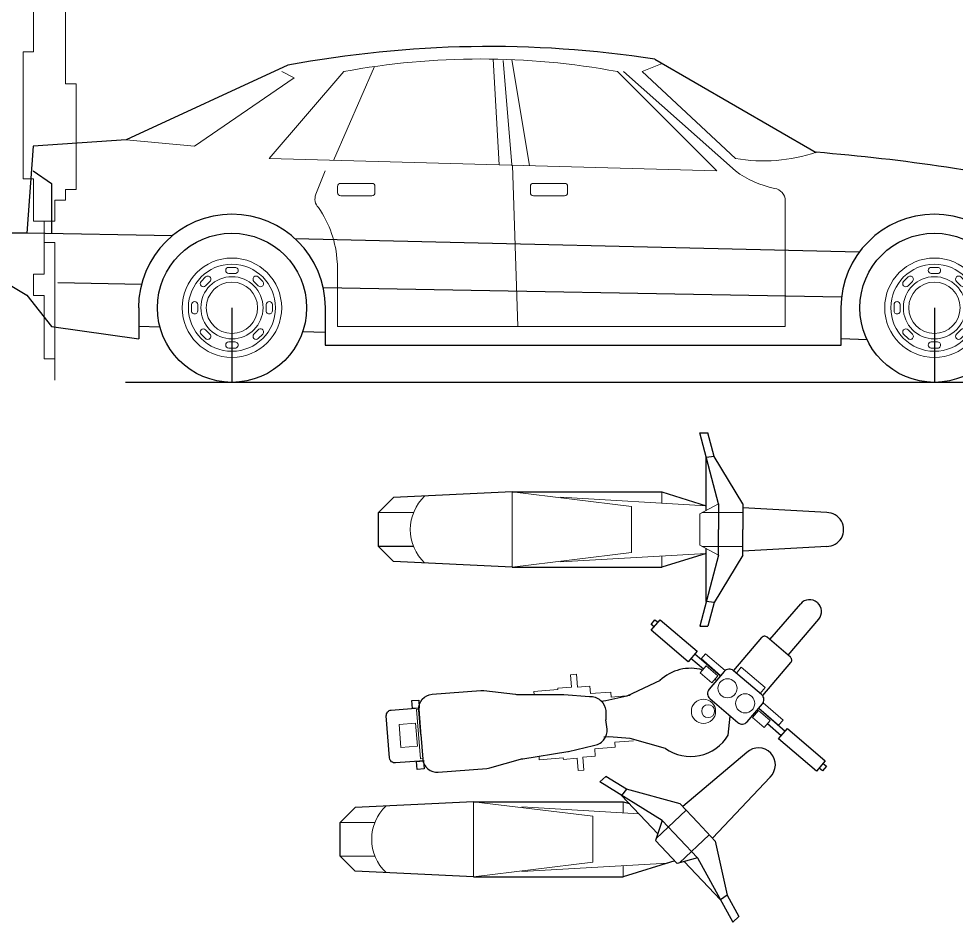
# Model space of a CAD drawing. Header units: millimetres. Extents: x -37049 to 129367, y 25385 to 90033.
# Drawn here: x 18991 to 22821, y 40762 to 44454 of the extents above; entities that cross this region are included whole.
import ezdxf

# ---------------------------------------------------------------- set-up
doc = ezdxf.new("R2010")
doc.units = ezdxf.units.MM
doc.header["$MEASUREMENT"] = 0
for name, color, linetype, lineweight in [('NCAY', 3, 'Continuous', 13), ('NTHAY2', 51, 'Continuous', 25), ('NXE', 32, 'Continuous', 30)]:
    doc.layers.add(name, color=color, linetype=linetype, lineweight=lineweight)

# ---------------------------------------------------------------- blocks, each defined once
blk = doc.blocks.new('A$C45F11753')
at = {"layer": 'NCAY', "color": 4}
blk.add_lwpolyline([(2269.9, 1557), (2269.9, 1211), (2313.4, 1211), (2313.4, 778.5), (2269.9, 778.5), (2269.9, 735.5), (2226.4, 735.5), (2226.4, 649), (2183.4, 649), (2183.4, 432.5), (2139.9, 432.5), (2139.9, 346), (2183.4, 346), (2183.4, 86.5), (2226.4, 86.5), (2226.4, 0), (2226.4, 562.5), (2183.4, 562.5), (2183.4, 649), (2139.9, 649), (2139.9, 822), (2096.9, 822), (2096.9, 1341), (2139.9, 1341), (2139.9, 1903)], dxfattribs=at)
blk = doc.blocks.new('A$C034D6D5F')
at = {"layer": 'DEFPOINTS', "color": 254}
for p, q in [((965.2, 304.8), (965.2, 0)), ((3835.4, 304.8), (3835.4, 0))]:
    blk.add_line(p, q, dxfattribs=at)
at = {"layer": 'NXE', "lineweight": 20}
for p, q in [((2032, 1320.8), (2057.4, 888.3)), ((2108.2, 889), (2073.9, 1314.7)), ((2108.6, 1318.6), (2180.9, 884.9)), ((2641.6, 1270), (2723.6, 1302.8)), ((1422.4, 1270), (1117.6, 914.4)), ((1219.2, 1244.6), (1168.4, 1270)), ((1547.2, 1290.4), (1379.5, 907.1)), ((2946.4, 863.6), (2540, 1270)), ((3022.6, 863.6), (2565.4, 1270)), ((2641.6, 1270), (3022.6, 914.4)), ((812.8, 965.2), (1219.2, 1244.6)), ((533.4, 990.6), (812.8, 965.2)), ((2946.4, 863.6), (1117.6, 914.4)), ((2110.9, 886.8), (2133.6, 228.6)), ((1308.1, 768.3), (1346.2, 863.6)), ((1409.7, 812.8), (1536.7, 812.8)), ((2197.1, 812.8), (2324.1, 812.8)), ((1397, 774.7), (1397, 800.1)), ((1549.4, 800.1), (1549.4, 774.7)), ((2184.4, 774.7), (2184.4, 800.1)), ((2336.8, 800.1), (2336.8, 774.7)), ((1536.7, 762), (1409.7, 762)), ((2324.1, 762), (2197.1, 762)), ((3225.8, 228.6), (3225.8, 741.9)), ((4445, 736.6), (4445, 355.6)), ((952.5, 469.9), (977.9, 469.9)), ((1397, 228.6), (1397, 477.7)), ((3822.7, 469.9), (3848.1, 469.9)), ((839.5, 412.6), (857.4, 430.5)), ((952.5, 444.5), (977.9, 444.5)), ((1073, 430.5), (1090.9, 412.6)), ((3709.7, 412.6), (3727.6, 430.5)), ((3822.7, 444.5), (3848.1, 444.5)), ((3943.2, 430.5), (3961.1, 412.6)), ((857.4, 394.6), (875.4, 412.6)), ((1055, 412.6), (1073, 394.6)), ((3727.6, 394.6), (3745.6, 412.6)), ((3925.2, 412.6), (3943.2, 394.6)), ((800.1, 292.1), (800.1, 317.5)), ((825.5, 292.1), (825.5, 317.5)), ((1104.9, 317.5), (1104.9, 292.1)), ((1130.3, 317.5), (1130.3, 292.1)), ((3670.3, 292.1), (3670.3, 317.5)), ((3695.7, 292.1), (3695.7, 317.5)), ((3975.1, 317.5), (3975.1, 292.1)), ((4000.5, 317.5), (4000.5, 292.1)), ((857.4, 179.1), (839.5, 197)), ((875.4, 197), (857.4, 215)), ((1073, 215), (1055, 197)), ((1090.9, 197), (1073, 179.1)), ((2133.6, 228.6), (1397, 228.6)), ((2133.6, 228.6), (3225.8, 228.6)), ((3727.6, 179.1), (3709.7, 197)), ((3745.6, 197), (3727.6, 215)), ((3943.2, 215), (3925.2, 197)), ((3961.1, 197), (3943.2, 179.1)), ((977.9, 165.1), (952.5, 165.1)), ((3848.1, 165.1), (3822.7, 165.1)), ((977.9, 139.7), (952.5, 139.7)), ((3848.1, 139.7), (3822.7, 139.7))]:
    blk.add_line(p, q, dxfattribs=at)
at = {"layer": 'NXE'}
for p, q in [((2692.4, 1320.8), (3352.8, 939.8)), ((1193.8, 1295.4), (533.4, 990.6)), ((152.4, 965.2), (127, 609.6)), ((533.4, 990.6), (152.4, 965.2)), ((152.4, 863.6), (228.6, 812.8)), ((228.6, 812.8), (228.6, 609.6)), ((4555.8, 702), (4622.8, 609.6)), ((127, 609.6), (50.8, 609.6)), ((721.8, 599), (127, 609.6)), ((3528.3, 531.8), (1222.4, 587)), ((4622.8, 609.6), (4622.8, 435.2)), ((0, 558.8), (0, 460.6)), ((4521.2, 508), (4153, 516.8)), ((24.7, 417), (127, 355.6)), ((595.4, 400.1), (254, 406.4)), ((3455.9, 347.5), (1338.2, 386.4)), ((4598.1, 391.6), (4495.8, 330.2)), ((127, 355.6), (228.6, 228.6)), ((4394.2, 330.2), (4216.2, 333.5)), ((4495.8, 330.2), (4419.6, 177.8)), ((584.2, 304.8), (584.2, 177.8)), ((1346.2, 304.8), (1346.2, 152.4)), ((3454.4, 152.4), (3454.4, 304.8)), ((4216.4, 304.8), (4216.4, 152.4)), ((228.6, 228.6), (584.2, 177.8)), ((670.8, 225.7), (584.2, 228.6)), ((1346.2, 203.2), (1253.6, 206.3)), ((3560.4, 173.4), (3454.4, 177.8)), ((4216.4, 177.8), (4103, 158.9)), ((4419.6, 177.8), (4216.4, 152.4)), ((1346.2, 152.4), (3454.4, 152.4))]:
    blk.add_line(p, q, dxfattribs=at)
for centre in [(965.2, 304.8), (3835.4, 304.8)]:
    blk.add_circle(centre, 304.8, dxfattribs=at)
at = {"layer": 'NXE', "lineweight": 20}
for centre, radius in [((965.2, 304.8), 203.2), ((3835.4, 304.8), 203.2), ((965.2, 304.8), 177.8), ((3835.4, 304.8), 177.8), ((965.2, 304.8), 127), ((3835.4, 304.8), 127), ((965.2, 304.8), 104.7), ((3835.4, 304.8), 104.7)]:
    blk.add_circle(centre, radius, dxfattribs=at)
at = {"layer": 'NXE'}
for centre, radius, start, end in [((2017.7, -3092.7), 4464.8, 81.3083, 100.6338), ((2703.4, -7088.4), 8054.5, 77.75388, 85.37522), ((4340.3, 486.5), 304.8, 45, 76.4284), ((965.2, 304.8), 381.8, 0, 180), ((3835.4, 304.8), 381.8, 0, 180), ((50.8, 558.8), 50.8, 90, 180), ((50.8, 460.6), 50.8, 180, 239.0362), ((4572, 435.2), 50.8, 300.9638, 0)]:
    blk.add_arc(centre, radius, start, end, dxfattribs=at)
at = {"layer": 'NXE', "lineweight": 20}
for centre, radius, start, end in [((1981.2, -1752.6), 3073.8, 79.5258, 100.4742), ((3136.9, 1587.5), 682.7, 260.3625, 288.4349), ((3270.9, 1204.5), 421.8, 233.9302, 257.7858), ((1409.7, 800.1), 12.7, 90, 180), ((1536.7, 800.1), 12.7, 0, 90), ((2197.1, 800.1), 12.7, 90, 180), ((2324.1, 800.1), 12.7, 0, 90), ((1355.2, 749.4), 50.8, 158.1986, 224.2011), ((1409.7, 774.7), 12.7, 180, 270), ((1536.7, 774.7), 12.7, 270, 0), ((2197.1, 774.7), 12.7, 180, 270), ((2324.1, 774.7), 12.7, 270, 0), ((3175, 741.9), 50.8, 0, 82.4126), ((962.3, 467.3), 433.6, 3.1492, 34.6857), ((952.5, 457.2), 12.7, 90, 270), ((977.9, 457.2), 12.7, 270, 90), ((1346.2, 477.7), 50.8, 0, 15.2173), ((3822.7, 457.2), 12.7, 90, 270), ((3848.1, 457.2), 12.7, 270, 90), ((866.4, 421.5), 12.7, 315, 135), ((1064, 421.5), 12.7, 45, 225), ((3736.6, 421.5), 12.7, 315, 135), ((3934.2, 421.5), 12.7, 45, 225), ((848.5, 403.6), 12.7, 135, 315), ((1081.9, 403.6), 12.7, 225, 45), ((3718.7, 403.6), 12.7, 135, 315), ((3952.1, 403.6), 12.7, 225, 45), ((812.8, 317.5), 12.7, 0, 180), ((1117.6, 317.5), 12.7, 0, 180), ((3683, 317.5), 12.7, 0, 180), ((3987.8, 317.5), 12.7, 0, 180), ((812.8, 292.1), 12.7, 180, 0), ((1117.6, 292.1), 12.7, 180, 0), ((3683, 292.1), 12.7, 180, 0), ((3987.8, 292.1), 12.7, 180, 0), ((848.5, 206), 12.7, 45, 225), ((866.4, 188.1), 12.7, 225, 45), ((1064, 188.1), 12.7, 135, 315), ((1081.9, 206), 12.7, 315, 135), ((3718.7, 206), 12.7, 45, 225), ((3736.6, 188.1), 12.7, 225, 45), ((3934.2, 188.1), 12.7, 135, 315), ((3952.1, 206), 12.7, 315, 135), ((952.5, 152.4), 12.7, 90, 270), ((977.9, 152.4), 12.7, 270, 90), ((3822.7, 152.4), 12.7, 90, 270), ((3848.1, 152.4), 12.7, 270, 90)]:
    blk.add_arc(centre, radius, start, end, dxfattribs=at)
blk = doc.blocks.new('A$C714748AC')
at = {"layer": 'NXE'}
for p, q in [((1388.6, 499.7), (1312.5, 789.8)), ((1312.5, 789.8), (1345.7, 789.8)), ((1371, 693.4), (1345.7, 789.8)), ((1371, 693.4), (1338.8, 689.4)), ((1488.6, 499.7), (1371, 693.4)), ((1338.8, 473.4), (1338.8, 689.4)), ((545.8, 548.4), (61.2, 525.3)), ((545.8, 548.4), (1156.6, 548.4)), ((1156.6, 548.4), (1338.8, 492.4)), ((0, 464), (61.2, 525.3)), ((1388.6, 499.7), (1388.6, 394.9)), ((1488.6, 499.7), (1488.6, 394.9)), ((0, 325.8), (0, 464)), ((1830.9, 464), (1488.6, 483.8)), ((1388.6, 290.1), (1388.6, 394.9)), ((1488.6, 290.1), (1488.6, 394.9)), ((142.4, 325.8), (0, 325.8)), ((61.2, 264.6), (0, 325.8)), ((1338.8, 100.4), (1338.8, 316.4)), ((1830.9, 325.8), (1488.6, 306)), ((1338.8, 297.4), (1156.6, 241.5)), ((1388.6, 290.1), (1312.5, 0)), ((1488.6, 290.1), (1371, 96.4)), ((545.8, 241.5), (61.2, 264.6)), ((545.8, 241.5), (1156.6, 241.5)), ((1371, 96.4), (1338.8, 100.4)), ((1371, 96.4), (1345.7, 0)), ((1312.5, 0), (1345.7, 0))]:
    blk.add_line(p, q, dxfattribs=at)
at = {"layer": 'NXE', "lineweight": 20}
for p, q in [((545.8, 548.4), (545.8, 241.5)), ((1032.7, 488.7), (545.8, 548.4)), ((1156.6, 548.4), (1156.6, 503)), ((1338.8, 492.4), (742.5, 526.9)), ((1388.6, 499.7), (1312.5, 459.5)), ((142.4, 464), (0, 464)), ((1032.7, 488.7), (1032.7, 394.9)), ((1321.2, 464), (1488.6, 464)), ((1312.5, 394.9), (1312.5, 459.5)), ((1032.7, 301.1), (1032.7, 394.9)), ((1312.5, 394.9), (1312.5, 330.4)), ((1388.6, 290.1), (1312.5, 330.4)), ((1321.2, 325.8), (1488.6, 325.8)), ((1032.7, 301.1), (545.8, 241.5)), ((1338.8, 297.4), (742.5, 263)), ((1156.6, 286.9), (1156.6, 241.5))]:
    blk.add_line(p, q, dxfattribs=at)
blk.add_arc((317.1, 394.9), 187.8, 133.432, 226.568, dxfattribs=at)
at = {"layer": 'NXE'}
blk.add_arc((1830.9, 394.9), 69.1, 270, 90, dxfattribs=at)
blk = doc.blocks.new('A$C0D2A0140')
at = {"layer": 'NXE'}
for p, q in [((150.9, 402.1), (229.5, 393.1)), ((541.7, 231), (688.5, 105.6)), ((625.7, 32.2), (478.9, 157.6))]:
    blk.add_line(p, q, dxfattribs=at)
for points in [[(47.1, 1644.4), (37.9, 1761.4, -0.414214), (58.2, 1785), (230.4, 1798.6, -0.414214), (254.1, 1778.3)], [(254.1, 1778.3), (263.1, 1663.7, -0.414214)], [(154.8, 1657.5), (53.9, 1649.6, 0.414214), (0, 1586.4), (15.6, 1387.3, 0.049417), (17.7, 1375.9), (53.2, 1250.3, -0.041065), (55.1, 1240.9), (84.3, 1056.6, -0.008335), (84.5, 1054.7), (109.6, 952.7, 0.206421), (131.3, 911.6), (134.5, 909, 0.191425), (176, 896.2), (214.2, 901.2, 0.205433)], [(154.8, 1657.5), (255.6, 1665.4, -0.414214), (318.8, 1611.5), (334.4, 1412.4, -0.049417), (334.2, 1400.8), (318.7, 1271.1, 0.041065), (318.3, 1261.5), (318.2, 1075, 0.008335), (318.3, 1073), (309.4, 968.4, -0.206421), (294.4, 924.4), (291.6, 921.3, -0.191425), (252.7, 902.2), (214.2, 901.2, -0.205433)], [(550.1, 265.6), (415.6, 380.6, 0.472775)], [(313.1, 260.7), (447.7, 145.7, 0.414214), (470.2, 147.5), (551.9, 243, 0.414214), (550.1, 265.6)]]:
    blk.add_lwpolyline(points, format="xyb", dxfattribs=at)
at = {"layer": 'NXE', "lineweight": 20}
for points in [[(106.2, 1671.7), (100.9, 1739.2), (195.5, 1746.6), (200.9, 1679.1)], [(257.7, 1665), (256.9, 1675.2), (54.9, 1659.4), (55.7, 1649.2)], [(434.6, 491.7), (406.4, 515.9), (365.4, 468), (393.7, 443.8)], [(252.1, 278.1), (223.9, 302.3), (182.9, 254.4), (211.2, 230.2)]]:
    blk.add_lwpolyline(points, close=True, dxfattribs=at)
at = {"layer": 'NXE'}
for points in [[(292.8, 1694.4), (295, 1666.4), (262.3, 1663.8), (260.1, 1691.8)], [(44.1, 1674.9), (46.3, 1646.9), (13.6, 1644.3), (11.4, 1672.3)], [(580.2, 716), (622.9, 679.6), (494.4, 529.1), (451.7, 565.6)], [(136.1, 196.2), (178.8, 159.7), (46.7, 5.1), (4, 41.6)]]:
    blk.add_lwpolyline(points, close=True, dxfattribs=at)
at = {"layer": 'NXE', "lineweight": 20}
for points in [[(318.2, 1194.5), (330.1, 1195.4), (337.8, 1097.5), (343.7, 1097.9), (348.1, 1041.5), (398.6, 1045.5), (400.5, 1021.8), (347, 1017.6), (351, 967.1), (321.3, 964.8), (327.8, 881.7), (307, 880), (313.1, 802.8)], [(62.8, 1174.4), (50.9, 1173.5), (58.6, 1075.5), (52.6, 1075.1), (57.1, 1018.7), (6.6, 1014.7), (8.5, 991), (61.9, 995.2), (65.9, 944.7), (95.6, 947), (102.1, 863.9), (122.9, 865.6), (129, 788.4)], [(462.8, 512.6), (484.3, 494.3), (416, 414.4)], [(322.3, 271.4), (345.7, 251.3), (428.7, 348.4)], [(428.7, 348.4), (405.2, 368.4)], [(283, 258.7), (213.4, 177.2), (191.9, 195.6), (261.5, 277.1)]]:
    blk.add_lwpolyline(points, dxfattribs=at)
at = {"layer": 'NXE'}
for points in [[(374.7, 680.4), (311.2, 815.9), (291.1, 901.3), (289.6, 921.3)], [(96.7, 658.6), (138.2, 802.3), (144.7, 889.8), (143.2, 909.8)], [(593.5, 704.7), (604.1, 717.2)], [(604.1, 717.2), (623.3, 700.9), (612.6, 688.4)], [(484.1, 537.9), (394.4, 432.9)], [(421.3, 503.2), (464.9, 554.3)], [(394.5, 432.8), (462.8, 512.6)], [(375.2, 449.3), (380.3, 455.3)], [(261.3, 277.2), (168.4, 168.5)], [(238.8, 289.6), (242.2, 293.6)], [(149.3, 184.9), (197.8, 241.7)], [(36, 13.5), (24.5, 0), (5.3, 16.4), (16.9, 29.9)]]:
    blk.add_lwpolyline(points, dxfattribs=at)
blk.add_lwpolyline([(411.9, 417.9), (339.3, 479.9, 0.414214), (301.2, 476.9), (203.3, 362.4, 0.414214), (206.3, 324.2), (278.9, 262.2, 0.414214), (317, 265.2), (414.9, 379.8, 0.414214)], format="xyb", close=True, dxfattribs=at)
at = {"layer": 'NXE', "lineweight": 20}
for centre, radius in [((248.8, 502.7), 49.6), ((249.6, 483.7), 26.2), ((343, 404.5), 39), ((281.5, 332.5), 39)]:
    blk.add_circle(centre, radius, dxfattribs=at)
at = {"layer": 'NXE'}
for centre, radius, start, end in [((244.6, 555.9), 180.1, 145.2255, 238.6438), ((244.6, 555.9), 180.1, 343.9864, 43.7557), ((657.5, 69.4), 47.7, 319.4906, 49.4906), ((656.7, 68.4), 47.7, 229.4906, 319.4906)]:
    blk.add_arc(centre, radius, start, end, dxfattribs=at)
blk = doc.blocks.new('A$C481C65C1')
at = {"layer": 'NXE'}
for p, q in [((1662, 693.4), (1400, 472.3)), ((1061.7, 573.2), (1085.8, 596.1)), ((1170.5, 543.5), (1085.8, 596.1)), ((1757.2, 593.1), (1522.3, 343.3)), ((1316.5, 415.1), (1061.7, 573.2)), ((1170.5, 543.5), (1149.9, 518.5)), ((1389.1, 483.8), (1170.5, 543.5)), ((1298.5, 361.7), (1149.9, 518.5)), ((0, 408.1), (61.2, 469.4)), ((545.8, 492.4), (61.2, 469.4)), ((545.8, 492.4), (1156.6, 492.4)), ((1156.6, 492.4), (1182, 484.7)), ((1389.1, 483.8), (1461.2, 407.8)), ((0, 269.9), (0, 408.1)), ((1316.5, 415.1), (1289, 333.5)), ((1316.5, 415.1), (1388.6, 339)), ((1533.3, 331.7), (1461.2, 407.8)), ((1333.4, 286.6), (1289, 333.5)), ((1460.7, 263), (1388.6, 339)), ((1533.3, 331.7), (1581.2, 110.2)), ((61.2, 208.7), (0, 269.9)), ((1333.4, 286.6), (1377.8, 239.8)), ((1367.7, 250.4), (1156.6, 185.6)), ((1460.7, 263), (1377.8, 239.8)), ((1555.1, 91), (1406.5, 247.8)), ((1460.7, 263), (1605, 0)), ((545.8, 185.6), (61.2, 208.7)), ((545.8, 185.6), (1156.6, 185.6)), ((1581.2, 110.2), (1555.1, 91)), ((1581.2, 110.2), (1629.1, 22.9)), ((1605, 0), (1629.1, 22.9))]:
    blk.add_line(p, q, dxfattribs=at)
at = {"layer": 'NXE', "lineweight": 20}
for p, q in [((545.8, 492.4), (545.8, 185.6)), ((1032.7, 432.8), (545.8, 492.4)), ((1221.1, 443.3), (742.5, 471)), ((1156.6, 492.4), (1156.6, 447.1)), ((1032.7, 432.8), (1032.7, 339)), ((1292.1, 342.8), (1413.6, 458)), ((142.4, 408.1), (0, 408.1)), ((1387.2, 242.4), (1508.8, 357.6)), ((1032.7, 245.2), (1032.7, 339)), ((142.4, 269.9), (0, 269.9)), ((1032.7, 245.2), (545.8, 185.6)), ((1338.8, 241.5), (742.5, 207.1)), ((1156.6, 231), (1156.6, 185.6))]:
    blk.add_line(p, q, dxfattribs=at)
at = {"layer": 'NXE'}
blk.add_arc((1709.6, 643.2), 69.1, 313.467, 133.467, dxfattribs=at)
at = {"layer": 'NXE', "lineweight": 20}
blk.add_arc((317.1, 339), 187.8, 133.432, 226.568, dxfattribs=at)

msp = doc.modelspace()

# ---------------------------------------------------------------- linework, layer by layer
at = {"layer": 'NTHAY2'}
msp.add_line((25972.8, 42968.1), (19427.2, 42968.1), dxfattribs=at)

# ---------------------------------------------------------------- block references
at = {"layer": 'NCAY', "ltscale": 30}
msp.add_blockref('A$C45F11753', (16911.5, 42977.1), dxfattribs=at)
at = {"layer": 'NXE'}
for name, p, rotation in [('A$C034D6D5F', (18896.6, 42968.1), 359.9999999999985), ('A$C714748AC', (20461.1, 41971.8), 359.9999999999985), ('A$C0D2A0140', (22291.2, 41375.1), 89.99999999999847), ('A$C481C65C1', (20303.5, 40762.2), 359.9999999999985)]:
    msp.add_blockref(name, p, dxfattribs=dict(at, rotation=rotation))

doc.saveas('drawing.dxf')
